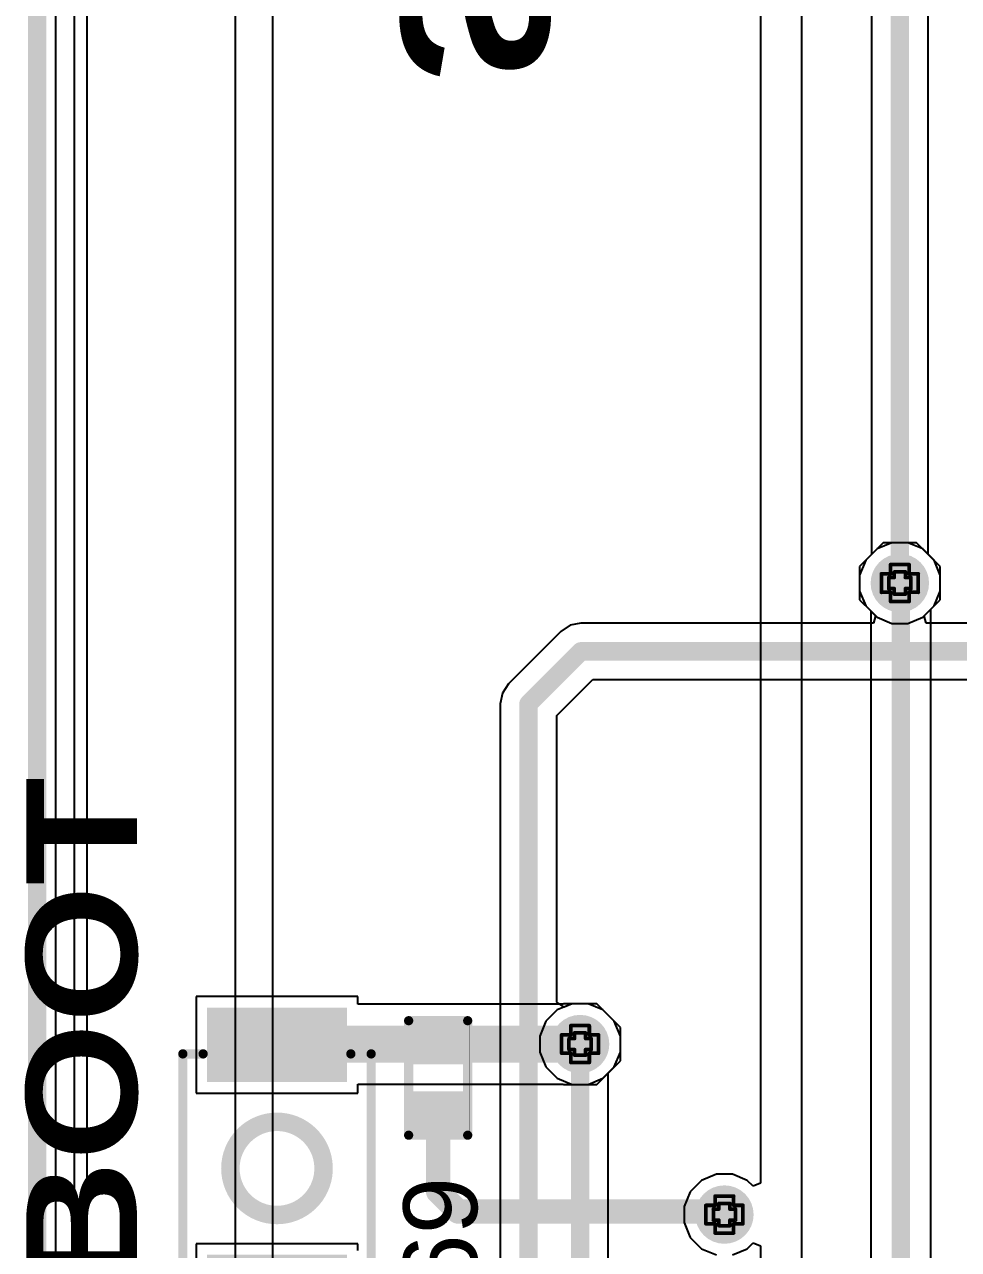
# Model space of a CAD drawing. Header units: inches. Extents: x -4 to 5258, y -4 to 5281.
# Drawn here: x -4.18 to 8.66, y 49.69 to 66.54 of the extents above; entities that cross this region are included whole.
import ezdxf

# ---------------------------------------------------------------- set-up
doc = ezdxf.new("R2010")
doc.units = ezdxf.units.IN
for name, color, linetype in [('Board Outline', 216, 'Continuous'), ('Bottom Layer', 5, 'Continuous'), ('Bottom Overlay', 54, 'Continuous'), ('Bottom Solder', 6, 'Continuous'), ('Drill Drawing', 1, 'Continuous'), ('Layer 1', 16, 'Continuous'), ('Layer 2', 76, 'Continuous'), ('Top Layer', 1, 'Continuous'), ('Top Overlay', 2, 'Continuous'), ('Top Paste', 8, 'Continuous'), ('Top Solder', 216, 'Continuous'), ('Via Holes', 16, 'Continuous')]:
    doc.layers.add(name, color=color, linetype=linetype)
doc.styles.add('Arial', font='', dxfattribs={"height": 0.2})
doc.styles.add('Arial Black_Bold', font='', dxfattribs={"height": 0.2})
doc.styles.add('Arial_Bold', font='', dxfattribs={"height": 0.2})
doc.styles.get('Arial').set_extended_font_data('Arial')
doc.styles.get('Arial Black_Bold').set_extended_font_data('Arial Black', bold=True)
doc.styles.get('Arial_Bold').set_extended_font_data('Arial', bold=True)

# ---------------------------------------------------------------- blocks, each defined once
blk = doc.blocks.new('B3U_1000P_36')
at = {"layer": 'Top Layer'}
for points in [[(-2.11, 0.86), (-1.29, 0.86), (-1.29, -0.86), (-2.11, -0.86)], [(1.29, 0.86), (2.11, 0.86), (2.11, -0.86), (1.29, -0.86)]]:
    blk.add_hatch(color=1, dxfattribs=at).paths.add_polyline_path(points)
at = {"layer": 'Top Paste'}
for points in [[(-2.11, 0.86), (-1.29, 0.86), (-1.29, -0.86), (-2.11, -0.86)], [(1.29, 0.86), (2.11, 0.86), (2.11, -0.86), (1.29, -0.86)]]:
    blk.add_hatch(color=8, dxfattribs=at).paths.add_polyline_path(points)
at = {"layer": 'Top Solder'}
for points in [[(-2.212, 0.962), (-1.188, 0.962), (-1.188, -0.962), (-2.212, -0.962)], [(1.188, 0.962), (2.212, 0.962), (2.212, -0.962), (1.188, -0.962)]]:
    blk.add_hatch(color=216, dxfattribs=at).paths.add_polyline_path(points)
at = {"layer": 'Top Overlay'}
for points in [[(1.575, 1.295, 0.127, 0.127, 0), (-1.575, 1.295, 0.127, 0.127, 0)], [(-1.575, 1.016, 0.127, 0.127, 0), (-1.575, 1.295, 0.127, 0.127, 0)], [(1.575, 1.016, 0.127, 0.127, 0), (1.575, 1.295, 0.127, 0.127, 0)], [(-1.575, -1.295, 0.127, 0.127, 0), (-1.575, -1.016, 0.127, 0.127, 0)], [(1.575, -1.295, 0.127, 0.127, 0), (1.575, -1.016, 0.127, 0.127, 0)], [(1.575, -1.295, 0.127, 0.127, 0), (-1.575, -1.295, 0.127, 0.127, 0)]]:
    blk.add_lwpolyline(points, format="xyseb", dxfattribs=at)
for points in [[(-1.607, 1.295, 0.0635, 0.0635, 1), (-1.543, 1.295, 0.0635, 0.0635, 1)], [(-1.607, 1.295, 0.0635, 0.0635, 1), (-1.543, 1.295, 0.0635, 0.0635, 1)], [(1.543, 1.295, 0.0635, 0.0635, 1), (1.607, 1.295, 0.0635, 0.0635, 1)], [(1.543, 1.295, 0.0635, 0.0635, 1), (1.607, 1.295, 0.0635, 0.0635, 1)], [(-1.607, 1.016, 0.0635, 0.0635, 1), (-1.543, 1.016, 0.0635, 0.0635, 1)], [(1.543, 1.016, 0.0635, 0.0635, 1), (1.607, 1.016, 0.0635, 0.0635, 1)], [(0.641, 0, 0.254, 0.254, 1), (-0.641, 0, 0.254, 0.254, 1)], [(-0.705, 0, 0.127, 0.127, 1), (-0.578, 0, 0.127, 0.127, 1)], [(0.578, 0, 0.127, 0.127, 1), (0.705, 0, 0.127, 0.127, 1)], [(-1.607, -1.016, 0.0635, 0.0635, 1), (-1.543, -1.016, 0.0635, 0.0635, 1)], [(1.543, -1.016, 0.0635, 0.0635, 1), (1.607, -1.016, 0.0635, 0.0635, 1)], [(-1.607, -1.295, 0.0635, 0.0635, 1), (-1.543, -1.295, 0.0635, 0.0635, 1)], [(-1.607, -1.295, 0.0635, 0.0635, 1), (-1.543, -1.295, 0.0635, 0.0635, 1)], [(1.543, -1.295, 0.0635, 0.0635, 1), (1.607, -1.295, 0.0635, 0.0635, 1)], [(1.543, -1.295, 0.0635, 0.0635, 1), (1.607, -1.295, 0.0635, 0.0635, 1)]]:
    blk.add_lwpolyline(points, format="xyseb", close=True, dxfattribs=at)
blk = doc.blocks.new('R___0402_99')
at = {"layer": 'Top Layer'}
for points in [[(-0.699, -0.318), (-0.699, 0.318), (-0.241, 0.318), (-0.241, -0.318)], [(0.241, -0.318), (0.241, 0.318), (0.699, 0.318), (0.699, -0.318)]]:
    blk.add_hatch(color=1, dxfattribs=at).paths.add_polyline_path(points)
at = {"layer": 'Top Paste'}
for points in [[(-0.699, -0.318), (-0.699, 0.318), (-0.241, 0.318), (-0.241, -0.318)], [(0.241, -0.318), (0.241, 0.318), (0.699, 0.318), (0.699, -0.318)]]:
    blk.add_hatch(color=8, dxfattribs=at).paths.add_polyline_path(points)
at = {"layer": 'Top Solder'}
for points in [[(-0.754, -0.373), (-0.754, 0.373), (-0.186, 0.373), (-0.186, -0.373)], [(0.186, -0.373), (0.186, 0.373), (0.754, 0.373), (0.754, -0.373)]]:
    blk.add_hatch(color=216, dxfattribs=at).paths.add_polyline_path(points)
at = {"layer": 'Top Overlay'}
for points in [[(-0.787, 0.406, 0.127, 0.127, 0), (-0.787, -0.406, 0.127, 0.127, 0)], [(-0.787, 0.406, 0.127, 0.127, 0), (0.787, 0.406, 0.127, 0.127, 0)], [(0.787, 0.406, 0.127, 0.127, 0), (0.787, -0.406, 0.127, 0.127, 0)], [(-0.787, -0.406, 0.127, 0.127, 0), (0.787, -0.406, 0.127, 0.127, 0)], [(-0.813, -0.432, 0.00323, 0.00323, 0), (0.813, -0.432, 0.00323, 0.00323, 0)]]:
    blk.add_lwpolyline(points, format="xyseb", dxfattribs=at)
for points in [[(-0.819, 0.406, 0.0635, 0.0635, 1), (-0.756, 0.406, 0.0635, 0.0635, 1)], [(-0.819, 0.406, 0.0635, 0.0635, 1), (-0.756, 0.406, 0.0635, 0.0635, 1)], [(0.756, 0.406, 0.0635, 0.0635, 1), (0.819, 0.406, 0.0635, 0.0635, 1)], [(0.756, 0.406, 0.0635, 0.0635, 1), (0.819, 0.406, 0.0635, 0.0635, 1)], [(-0.819, -0.406, 0.0635, 0.0635, 1), (-0.756, -0.406, 0.0635, 0.0635, 1)], [(-0.819, -0.406, 0.0635, 0.0635, 1), (-0.756, -0.406, 0.0635, 0.0635, 1)], [(-0.814, -0.432, 0.00161, 0.00161, 1), (-0.812, -0.432, 0.00161, 0.00161, 1)], [(0.756, -0.406, 0.0635, 0.0635, 1), (0.819, -0.406, 0.0635, 0.0635, 1)], [(0.756, -0.406, 0.0635, 0.0635, 1), (0.819, -0.406, 0.0635, 0.0635, 1)], [(0.812, -0.432, 0.00161, 0.00161, 1), (0.814, -0.432, 0.00161, 0.00161, 1)]]:
    blk.add_lwpolyline(points, format="xyseb", close=True, dxfattribs=at)

msp = doc.modelspace()

# ---------------------------------------------------------------- hatches: boundary and pattern name
at = {"layer": 'Bottom Layer'}
h = msp.add_hatch(color=5, dxfattribs=at)
edge = h.paths.add_edge_path()
edge.add_arc((7.857, 58.853), 0.3, 0, 360)
h = msp.add_hatch(color=5, dxfattribs=at)
edge = h.paths.add_edge_path()
edge.add_arc((3.459, 52.512), 0.3, 0, 360)
h = msp.add_hatch(color=5, dxfattribs=at)
edge = h.paths.add_edge_path()
edge.add_arc((5.444, 50.167), 0.3, 0, 360)
at = {"layer": 'Bottom Solder'}
h = msp.add_hatch(color=6, dxfattribs=at)
edge = h.paths.add_edge_path()
edge.add_arc((7.857, 58.853), 0.402, 0, 360)
h = msp.add_hatch(color=6, dxfattribs=at)
edge = h.paths.add_edge_path()
edge.add_arc((3.459, 52.512), 0.402, 0, 360)
h = msp.add_hatch(color=6, dxfattribs=at)
edge = h.paths.add_edge_path()
edge.add_arc((5.444, 50.167), 0.402, 0, 360)
at = {"layer": 'Layer 1'}
h = msp.add_hatch(color=16, dxfattribs=at)
edge = h.paths.add_edge_path()
edge.add_arc((7.857, 58.853), 0.3, 0, 360)
h = msp.add_hatch(color=16, dxfattribs=at)
edge = h.paths.add_edge_path()
edge.add_arc((3.459, 52.512), 0.3, 0, 360)
h = msp.add_hatch(color=16, dxfattribs=at)
edge = h.paths.add_edge_path()
edge.add_arc((5.444, 50.167), 0.3, 0, 360)
at = {"layer": 'Layer 2'}
h = msp.add_hatch(color=76, dxfattribs=at)
edge = h.paths.add_edge_path()
edge.add_arc((7.857, 58.853), 0.3, 0, 360)
h = msp.add_hatch(color=76, dxfattribs=at)
edge = h.paths.add_edge_path()
edge.add_arc((3.459, 52.512), 0.3, 0, 360)
h = msp.add_hatch(color=76, dxfattribs=at)
edge = h.paths.add_edge_path()
edge.add_arc((5.444, 50.167), 0.3, 0, 360)
at = {"layer": 'Top Layer'}
h = msp.add_hatch(color=1, dxfattribs=at)
edge = h.paths.add_edge_path()
edge.add_arc((7.857, 58.853), 0.3, 0, 360)
h = msp.add_hatch(color=1, dxfattribs=at)
edge = h.paths.add_edge_path()
edge.add_arc((3.459, 52.512), 0.3, 0, 360)
h = msp.add_hatch(color=1, dxfattribs=at)
edge = h.paths.add_edge_path()
edge.add_arc((5.444, 50.167), 0.3, 0, 360)
at = {"layer": 'Top Solder'}
h = msp.add_hatch(color=216, dxfattribs=at)
edge = h.paths.add_edge_path()
edge.add_arc((7.857, 58.853), 0.402, 0, 360)
h = msp.add_hatch(color=216, dxfattribs=at)
edge = h.paths.add_edge_path()
edge.add_arc((3.459, 52.512), 0.402, 0, 360)
h = msp.add_hatch(color=216, dxfattribs=at)
edge = h.paths.add_edge_path()
edge.add_arc((5.444, 50.167), 0.402, 0, 360)
at = {"layer": 'Via Holes'}
h = msp.add_hatch(color=7, dxfattribs=at)
edge = h.paths.add_edge_path()
edge.add_arc((7.857, 58.853), 0.15, 0, 360)
h = msp.add_hatch(color=7, dxfattribs=at)
edge = h.paths.add_edge_path()
edge.add_arc((3.459, 52.512), 0.15, 0, 360)
h = msp.add_hatch(color=7, dxfattribs=at)
edge = h.paths.add_edge_path()
edge.add_arc((5.444, 50.167), 0.15, 0, 360)

# ---------------------------------------------------------------- linework, layer by layer
at = {"layer": 'Board Outline'}
msp.add_lwpolyline([(-4.009, -3.991, 0.254, 0.254, 0), (-4.009, 106.009, 0.254, 0.254, 0)], format="xyseb", dxfattribs=at)
at = {"layer": 'Bottom Layer'}
for p, q in [((-3.319, 23.773), (-3.319, 98.31)), ((7.469, 71.901), (7.469, 59.248)), ((8.245, 59.248), (8.245, 71.74)), ((7.387, 59.167), (7.303, 58.964)), ((7.469, 59.248), (7.387, 59.167)), ((8.327, 59.167), (8.245, 59.248)), ((8.411, 58.964), (8.327, 59.167)), ((7.303, 58.964), (7.303, 58.743)), ((8.411, 58.743), (8.411, 58.964)), ((7.303, 58.743), (7.387, 58.54)), ((8.327, 58.54), (8.411, 58.743)), ((7.387, 58.54), (7.523, 58.404)), ((8.191, 58.404), (8.327, 58.54)), ((3.471, 58.302), (3.322, 58.273)), ((7.495, 58.302), (3.471, 58.302)), ((7.523, 58.404), (7.495, 58.302)), ((8.219, 58.302), (8.191, 58.404)), ((16.357, 58.302), (8.219, 58.302)), ((3.196, 58.188), (2.474, 57.467)), ((3.322, 58.273), (3.196, 58.188)), ((2.474, 57.467), (2.39, 57.341)), ((3.138, 57.031), (3.632, 57.525)), ((3.632, 57.525), (14.658, 57.525)), ((2.39, 57.341), (2.361, 57.192)), ((2.361, 57.192), (2.361, 42.446)), ((3.138, 53.089), (3.138, 57.031)), ((3.239, 53.021), (3.138, 53.089)), ((3.349, 53.066), (3.239, 53.021)), ((3.569, 53.066), (3.349, 53.066)), ((3.773, 52.982), (3.569, 53.066)), ((3.928, 52.826), (3.773, 52.982)), ((4.013, 52.622), (3.928, 52.826)), ((4.013, 52.402), (4.013, 52.622)), ((3.928, 52.198), (4.013, 52.402)), ((3.847, 52.117), (3.928, 52.198)), ((3.847, 48.503), (3.847, 52.117))]:
    msp.add_line(p, q, dxfattribs=at)
for points in [[(7.857, 58.853, 0.254, 0.254, 0), (7.857, 71.901, 0.254, 0.254, 0)], [(2.749, 57.192, 0.254, 0.254, 0), (3.471, 57.914, 0.254, 0.254, 0)], [(3.471, 57.914, 0.254, 0.254, 0), (27.821, 57.914, 0.254, 0.254, 0)], [(2.749, 42.051, 0.254, 0.254, 0), (2.749, 57.192, 0.254, 0.254, 0)], [(3.459, 48.342, 0.254, 0.254, 0), (3.459, 52.512, 0.254, 0.254, 0)]]:
    msp.add_lwpolyline(points, format="xyseb", dxfattribs=at)
for points in [[(7.793, 58.853, 0.127, 0.127, 1), (7.92, 58.853, 0.127, 0.127, 1)], [(3.407, 57.914, 0.127, 0.127, 1), (3.534, 57.914, 0.127, 0.127, 1)], [(3.407, 57.914, 0.127, 0.127, 1), (3.534, 57.914, 0.127, 0.127, 1)], [(2.686, 57.192, 0.127, 0.127, 1), (2.813, 57.192, 0.127, 0.127, 1)], [(2.686, 57.192, 0.127, 0.127, 1), (2.813, 57.192, 0.127, 0.127, 1)], [(3.395, 52.512, 0.127, 0.127, 1), (3.522, 52.512, 0.127, 0.127, 1)]]:
    msp.add_lwpolyline(points, format="xyseb", close=True, dxfattribs=at)
at = {"layer": 'Drill Drawing'}
for points in [[(7.603, 58.726, 0.0508, 0.0508, 0), (7.603, 58.98, 0.0508, 0.0508, 0)], [(7.603, 58.98, 0.0508, 0.0508, 0), (7.73, 58.98, 0.0508, 0.0508, 0)], [(7.73, 58.98, 0.0508, 0.0508, 0), (7.73, 59.107, 0.0508, 0.0508, 0)], [(7.73, 59.107, 0.0508, 0.0508, 0), (7.984, 59.107, 0.0508, 0.0508, 0)], [(7.781, 58.93, 0.0508, 0.0508, 0), (7.781, 59.006, 0.0508, 0.0508, 0)], [(7.781, 59.006, 0.0508, 0.0508, 0), (7.933, 59.006, 0.0508, 0.0508, 0)], [(7.933, 58.93, 0.0508, 0.0508, 0), (7.933, 59.006, 0.0508, 0.0508, 0)], [(7.984, 58.98, 0.0508, 0.0508, 0), (7.984, 59.107, 0.0508, 0.0508, 0)], [(7.984, 58.98, 0.0508, 0.0508, 0), (8.111, 58.98, 0.0508, 0.0508, 0)], [(8.111, 58.726, 0.0508, 0.0508, 0), (8.111, 58.98, 0.0508, 0.0508, 0)], [(7.705, 58.777, 0.0508, 0.0508, 0), (7.705, 58.93, 0.0508, 0.0508, 0)], [(7.705, 58.93, 0.0508, 0.0508, 0), (7.781, 58.93, 0.0508, 0.0508, 0)], [(7.933, 58.93, 0.0508, 0.0508, 0), (8.009, 58.93, 0.0508, 0.0508, 0)], [(8.009, 58.777, 0.0508, 0.0508, 0), (8.009, 58.93, 0.0508, 0.0508, 0)], [(7.603, 58.726, 0.0508, 0.0508, 0), (7.73, 58.726, 0.0508, 0.0508, 0)], [(7.705, 58.777, 0.0508, 0.0508, 0), (7.781, 58.777, 0.0508, 0.0508, 0)], [(7.73, 58.599, 0.0508, 0.0508, 0), (7.73, 58.726, 0.0508, 0.0508, 0)], [(7.781, 58.701, 0.0508, 0.0508, 0), (7.781, 58.777, 0.0508, 0.0508, 0)], [(7.781, 58.701, 0.0508, 0.0508, 0), (7.933, 58.701, 0.0508, 0.0508, 0)], [(7.933, 58.777, 0.0508, 0.0508, 0), (8.009, 58.777, 0.0508, 0.0508, 0)], [(7.933, 58.701, 0.0508, 0.0508, 0), (7.933, 58.777, 0.0508, 0.0508, 0)], [(7.984, 58.726, 0.0508, 0.0508, 0), (8.111, 58.726, 0.0508, 0.0508, 0)], [(7.984, 58.599, 0.0508, 0.0508, 0), (7.984, 58.726, 0.0508, 0.0508, 0)], [(7.73, 58.599, 0.0508, 0.0508, 0), (7.984, 58.599, 0.0508, 0.0508, 0)], [(3.332, 52.639, 0.0508, 0.0508, 0), (3.332, 52.766, 0.0508, 0.0508, 0)], [(3.332, 52.766, 0.0508, 0.0508, 0), (3.586, 52.766, 0.0508, 0.0508, 0)], [(3.586, 52.639, 0.0508, 0.0508, 0), (3.586, 52.766, 0.0508, 0.0508, 0)], [(3.205, 52.385, 0.0508, 0.0508, 0), (3.205, 52.639, 0.0508, 0.0508, 0)], [(3.205, 52.639, 0.0508, 0.0508, 0), (3.332, 52.639, 0.0508, 0.0508, 0)], [(3.306, 52.436, 0.0508, 0.0508, 0), (3.306, 52.588, 0.0508, 0.0508, 0)], [(3.306, 52.588, 0.0508, 0.0508, 0), (3.383, 52.588, 0.0508, 0.0508, 0)], [(3.383, 52.588, 0.0508, 0.0508, 0), (3.383, 52.665, 0.0508, 0.0508, 0)], [(3.383, 52.665, 0.0508, 0.0508, 0), (3.535, 52.665, 0.0508, 0.0508, 0)], [(3.535, 52.588, 0.0508, 0.0508, 0), (3.535, 52.665, 0.0508, 0.0508, 0)], [(3.535, 52.588, 0.0508, 0.0508, 0), (3.611, 52.588, 0.0508, 0.0508, 0)], [(3.586, 52.639, 0.0508, 0.0508, 0), (3.713, 52.639, 0.0508, 0.0508, 0)], [(3.611, 52.436, 0.0508, 0.0508, 0), (3.611, 52.588, 0.0508, 0.0508, 0)], [(3.713, 52.385, 0.0508, 0.0508, 0), (3.713, 52.639, 0.0508, 0.0508, 0)], [(3.205, 52.385, 0.0508, 0.0508, 0), (3.332, 52.385, 0.0508, 0.0508, 0)], [(3.306, 52.436, 0.0508, 0.0508, 0), (3.383, 52.436, 0.0508, 0.0508, 0)], [(3.332, 52.258, 0.0508, 0.0508, 0), (3.332, 52.385, 0.0508, 0.0508, 0)], [(3.383, 52.36, 0.0508, 0.0508, 0), (3.383, 52.436, 0.0508, 0.0508, 0)], [(3.535, 52.436, 0.0508, 0.0508, 0), (3.611, 52.436, 0.0508, 0.0508, 0)], [(3.535, 52.36, 0.0508, 0.0508, 0), (3.535, 52.436, 0.0508, 0.0508, 0)], [(3.586, 52.385, 0.0508, 0.0508, 0), (3.713, 52.385, 0.0508, 0.0508, 0)], [(3.586, 52.258, 0.0508, 0.0508, 0), (3.586, 52.385, 0.0508, 0.0508, 0)], [(3.332, 52.258, 0.0508, 0.0508, 0), (3.586, 52.258, 0.0508, 0.0508, 0)], [(3.383, 52.36, 0.0508, 0.0508, 0), (3.535, 52.36, 0.0508, 0.0508, 0)], [(5.317, 50.294, 0.0508, 0.0508, 0), (5.317, 50.421, 0.0508, 0.0508, 0)], [(5.317, 50.421, 0.0508, 0.0508, 0), (5.571, 50.421, 0.0508, 0.0508, 0)], [(5.571, 50.294, 0.0508, 0.0508, 0), (5.571, 50.421, 0.0508, 0.0508, 0)], [(5.19, 50.04, 0.0508, 0.0508, 0), (5.19, 50.294, 0.0508, 0.0508, 0)], [(5.19, 50.294, 0.0508, 0.0508, 0), (5.317, 50.294, 0.0508, 0.0508, 0)], [(5.292, 50.09, 0.0508, 0.0508, 0), (5.292, 50.243, 0.0508, 0.0508, 0)], [(5.292, 50.243, 0.0508, 0.0508, 0), (5.368, 50.243, 0.0508, 0.0508, 0)], [(5.368, 50.243, 0.0508, 0.0508, 0), (5.368, 50.319, 0.0508, 0.0508, 0)], [(5.368, 50.319, 0.0508, 0.0508, 0), (5.52, 50.319, 0.0508, 0.0508, 0)], [(5.52, 50.243, 0.0508, 0.0508, 0), (5.52, 50.319, 0.0508, 0.0508, 0)], [(5.52, 50.243, 0.0508, 0.0508, 0), (5.596, 50.243, 0.0508, 0.0508, 0)], [(5.571, 50.294, 0.0508, 0.0508, 0), (5.698, 50.294, 0.0508, 0.0508, 0)], [(5.596, 50.09, 0.0508, 0.0508, 0), (5.596, 50.243, 0.0508, 0.0508, 0)], [(5.698, 50.04, 0.0508, 0.0508, 0), (5.698, 50.294, 0.0508, 0.0508, 0)], [(5.19, 50.04, 0.0508, 0.0508, 0), (5.317, 50.04, 0.0508, 0.0508, 0)], [(5.292, 50.09, 0.0508, 0.0508, 0), (5.368, 50.09, 0.0508, 0.0508, 0)], [(5.317, 49.913, 0.0508, 0.0508, 0), (5.317, 50.04, 0.0508, 0.0508, 0)], [(5.368, 50.014, 0.0508, 0.0508, 0), (5.368, 50.09, 0.0508, 0.0508, 0)], [(5.52, 50.09, 0.0508, 0.0508, 0), (5.596, 50.09, 0.0508, 0.0508, 0)], [(5.52, 50.014, 0.0508, 0.0508, 0), (5.52, 50.09, 0.0508, 0.0508, 0)], [(5.571, 50.04, 0.0508, 0.0508, 0), (5.698, 50.04, 0.0508, 0.0508, 0)], [(5.571, 49.913, 0.0508, 0.0508, 0), (5.571, 50.04, 0.0508, 0.0508, 0)], [(5.317, 49.913, 0.0508, 0.0508, 0), (5.571, 49.913, 0.0508, 0.0508, 0)], [(5.368, 50.014, 0.0508, 0.0508, 0), (5.52, 50.014, 0.0508, 0.0508, 0)]]:
    msp.add_lwpolyline(points, format="xyseb", dxfattribs=at)
for points in [[(7.59, 58.98, 0.0254, 0.0254, 1), (7.616, 58.98, 0.0254, 0.0254, 1)], [(7.59, 58.98, 0.0254, 0.0254, 1), (7.616, 58.98, 0.0254, 0.0254, 1)], [(7.717, 59.107, 0.0254, 0.0254, 1), (7.743, 59.107, 0.0254, 0.0254, 1)], [(7.717, 59.107, 0.0254, 0.0254, 1), (7.743, 59.107, 0.0254, 0.0254, 1)], [(7.717, 58.98, 0.0254, 0.0254, 1), (7.743, 58.98, 0.0254, 0.0254, 1)], [(7.717, 58.98, 0.0254, 0.0254, 1), (7.743, 58.98, 0.0254, 0.0254, 1)], [(7.768, 59.006, 0.0254, 0.0254, 1), (7.793, 59.006, 0.0254, 0.0254, 1)], [(7.768, 59.006, 0.0254, 0.0254, 1), (7.793, 59.006, 0.0254, 0.0254, 1)], [(7.92, 59.006, 0.0254, 0.0254, 1), (7.946, 59.006, 0.0254, 0.0254, 1)], [(7.92, 59.006, 0.0254, 0.0254, 1), (7.946, 59.006, 0.0254, 0.0254, 1)], [(7.971, 59.107, 0.0254, 0.0254, 1), (7.997, 59.107, 0.0254, 0.0254, 1)], [(7.971, 59.107, 0.0254, 0.0254, 1), (7.997, 59.107, 0.0254, 0.0254, 1)], [(7.971, 58.98, 0.0254, 0.0254, 1), (7.997, 58.98, 0.0254, 0.0254, 1)], [(7.971, 58.98, 0.0254, 0.0254, 1), (7.997, 58.98, 0.0254, 0.0254, 1)], [(8.098, 58.98, 0.0254, 0.0254, 1), (8.124, 58.98, 0.0254, 0.0254, 1)], [(8.098, 58.98, 0.0254, 0.0254, 1), (8.124, 58.98, 0.0254, 0.0254, 1)], [(7.692, 58.93, 0.0254, 0.0254, 1), (7.717, 58.93, 0.0254, 0.0254, 1)], [(7.692, 58.93, 0.0254, 0.0254, 1), (7.717, 58.93, 0.0254, 0.0254, 1)], [(7.768, 58.93, 0.0254, 0.0254, 1), (7.793, 58.93, 0.0254, 0.0254, 1)], [(7.768, 58.93, 0.0254, 0.0254, 1), (7.793, 58.93, 0.0254, 0.0254, 1)], [(7.92, 58.93, 0.0254, 0.0254, 1), (7.946, 58.93, 0.0254, 0.0254, 1)], [(7.92, 58.93, 0.0254, 0.0254, 1), (7.946, 58.93, 0.0254, 0.0254, 1)], [(7.997, 58.93, 0.0254, 0.0254, 1), (8.022, 58.93, 0.0254, 0.0254, 1)], [(7.997, 58.93, 0.0254, 0.0254, 1), (8.022, 58.93, 0.0254, 0.0254, 1)], [(7.59, 58.726, 0.0254, 0.0254, 1), (7.616, 58.726, 0.0254, 0.0254, 1)], [(7.59, 58.726, 0.0254, 0.0254, 1), (7.616, 58.726, 0.0254, 0.0254, 1)], [(7.692, 58.777, 0.0254, 0.0254, 1), (7.717, 58.777, 0.0254, 0.0254, 1)], [(7.692, 58.777, 0.0254, 0.0254, 1), (7.717, 58.777, 0.0254, 0.0254, 1)], [(7.717, 58.726, 0.0254, 0.0254, 1), (7.743, 58.726, 0.0254, 0.0254, 1)], [(7.717, 58.726, 0.0254, 0.0254, 1), (7.743, 58.726, 0.0254, 0.0254, 1)], [(7.768, 58.777, 0.0254, 0.0254, 1), (7.793, 58.777, 0.0254, 0.0254, 1)], [(7.768, 58.777, 0.0254, 0.0254, 1), (7.793, 58.777, 0.0254, 0.0254, 1)], [(7.768, 58.701, 0.0254, 0.0254, 1), (7.793, 58.701, 0.0254, 0.0254, 1)], [(7.768, 58.701, 0.0254, 0.0254, 1), (7.793, 58.701, 0.0254, 0.0254, 1)], [(7.92, 58.777, 0.0254, 0.0254, 1), (7.946, 58.777, 0.0254, 0.0254, 1)], [(7.92, 58.777, 0.0254, 0.0254, 1), (7.946, 58.777, 0.0254, 0.0254, 1)], [(7.92, 58.701, 0.0254, 0.0254, 1), (7.946, 58.701, 0.0254, 0.0254, 1)], [(7.92, 58.701, 0.0254, 0.0254, 1), (7.946, 58.701, 0.0254, 0.0254, 1)], [(7.971, 58.726, 0.0254, 0.0254, 1), (7.997, 58.726, 0.0254, 0.0254, 1)], [(7.971, 58.726, 0.0254, 0.0254, 1), (7.997, 58.726, 0.0254, 0.0254, 1)], [(7.997, 58.777, 0.0254, 0.0254, 1), (8.022, 58.777, 0.0254, 0.0254, 1)], [(7.997, 58.777, 0.0254, 0.0254, 1), (8.022, 58.777, 0.0254, 0.0254, 1)], [(8.098, 58.726, 0.0254, 0.0254, 1), (8.124, 58.726, 0.0254, 0.0254, 1)], [(8.098, 58.726, 0.0254, 0.0254, 1), (8.124, 58.726, 0.0254, 0.0254, 1)], [(7.717, 58.599, 0.0254, 0.0254, 1), (7.743, 58.599, 0.0254, 0.0254, 1)], [(7.717, 58.599, 0.0254, 0.0254, 1), (7.743, 58.599, 0.0254, 0.0254, 1)], [(7.971, 58.599, 0.0254, 0.0254, 1), (7.997, 58.599, 0.0254, 0.0254, 1)], [(7.971, 58.599, 0.0254, 0.0254, 1), (7.997, 58.599, 0.0254, 0.0254, 1)], [(3.319, 52.766, 0.0254, 0.0254, 1), (3.344, 52.766, 0.0254, 0.0254, 1)], [(3.319, 52.766, 0.0254, 0.0254, 1), (3.344, 52.766, 0.0254, 0.0254, 1)], [(3.573, 52.766, 0.0254, 0.0254, 1), (3.598, 52.766, 0.0254, 0.0254, 1)], [(3.573, 52.766, 0.0254, 0.0254, 1), (3.598, 52.766, 0.0254, 0.0254, 1)], [(3.192, 52.639, 0.0254, 0.0254, 1), (3.217, 52.639, 0.0254, 0.0254, 1)], [(3.192, 52.639, 0.0254, 0.0254, 1), (3.217, 52.639, 0.0254, 0.0254, 1)], [(3.294, 52.588, 0.0254, 0.0254, 1), (3.319, 52.588, 0.0254, 0.0254, 1)], [(3.294, 52.588, 0.0254, 0.0254, 1), (3.319, 52.588, 0.0254, 0.0254, 1)], [(3.319, 52.639, 0.0254, 0.0254, 1), (3.344, 52.639, 0.0254, 0.0254, 1)], [(3.319, 52.639, 0.0254, 0.0254, 1), (3.344, 52.639, 0.0254, 0.0254, 1)], [(3.37, 52.665, 0.0254, 0.0254, 1), (3.395, 52.665, 0.0254, 0.0254, 1)], [(3.37, 52.665, 0.0254, 0.0254, 1), (3.395, 52.665, 0.0254, 0.0254, 1)], [(3.37, 52.588, 0.0254, 0.0254, 1), (3.395, 52.588, 0.0254, 0.0254, 1)], [(3.37, 52.588, 0.0254, 0.0254, 1), (3.395, 52.588, 0.0254, 0.0254, 1)], [(3.522, 52.665, 0.0254, 0.0254, 1), (3.548, 52.665, 0.0254, 0.0254, 1)], [(3.522, 52.665, 0.0254, 0.0254, 1), (3.548, 52.665, 0.0254, 0.0254, 1)], [(3.522, 52.588, 0.0254, 0.0254, 1), (3.548, 52.588, 0.0254, 0.0254, 1)], [(3.522, 52.588, 0.0254, 0.0254, 1), (3.548, 52.588, 0.0254, 0.0254, 1)], [(3.573, 52.639, 0.0254, 0.0254, 1), (3.598, 52.639, 0.0254, 0.0254, 1)], [(3.573, 52.639, 0.0254, 0.0254, 1), (3.598, 52.639, 0.0254, 0.0254, 1)], [(3.598, 52.588, 0.0254, 0.0254, 1), (3.624, 52.588, 0.0254, 0.0254, 1)], [(3.598, 52.588, 0.0254, 0.0254, 1), (3.624, 52.588, 0.0254, 0.0254, 1)], [(3.7, 52.639, 0.0254, 0.0254, 1), (3.725, 52.639, 0.0254, 0.0254, 1)], [(3.7, 52.639, 0.0254, 0.0254, 1), (3.725, 52.639, 0.0254, 0.0254, 1)], [(3.192, 52.385, 0.0254, 0.0254, 1), (3.217, 52.385, 0.0254, 0.0254, 1)], [(3.192, 52.385, 0.0254, 0.0254, 1), (3.217, 52.385, 0.0254, 0.0254, 1)], [(3.294, 52.436, 0.0254, 0.0254, 1), (3.319, 52.436, 0.0254, 0.0254, 1)], [(3.294, 52.436, 0.0254, 0.0254, 1), (3.319, 52.436, 0.0254, 0.0254, 1)], [(3.319, 52.385, 0.0254, 0.0254, 1), (3.344, 52.385, 0.0254, 0.0254, 1)], [(3.319, 52.385, 0.0254, 0.0254, 1), (3.344, 52.385, 0.0254, 0.0254, 1)], [(3.37, 52.436, 0.0254, 0.0254, 1), (3.395, 52.436, 0.0254, 0.0254, 1)], [(3.37, 52.436, 0.0254, 0.0254, 1), (3.395, 52.436, 0.0254, 0.0254, 1)], [(3.522, 52.436, 0.0254, 0.0254, 1), (3.548, 52.436, 0.0254, 0.0254, 1)], [(3.522, 52.436, 0.0254, 0.0254, 1), (3.548, 52.436, 0.0254, 0.0254, 1)], [(3.573, 52.385, 0.0254, 0.0254, 1), (3.598, 52.385, 0.0254, 0.0254, 1)], [(3.573, 52.385, 0.0254, 0.0254, 1), (3.598, 52.385, 0.0254, 0.0254, 1)], [(3.598, 52.436, 0.0254, 0.0254, 1), (3.624, 52.436, 0.0254, 0.0254, 1)], [(3.598, 52.436, 0.0254, 0.0254, 1), (3.624, 52.436, 0.0254, 0.0254, 1)], [(3.7, 52.385, 0.0254, 0.0254, 1), (3.725, 52.385, 0.0254, 0.0254, 1)], [(3.7, 52.385, 0.0254, 0.0254, 1), (3.725, 52.385, 0.0254, 0.0254, 1)], [(3.319, 52.258, 0.0254, 0.0254, 1), (3.344, 52.258, 0.0254, 0.0254, 1)], [(3.319, 52.258, 0.0254, 0.0254, 1), (3.344, 52.258, 0.0254, 0.0254, 1)], [(3.37, 52.36, 0.0254, 0.0254, 1), (3.395, 52.36, 0.0254, 0.0254, 1)], [(3.37, 52.36, 0.0254, 0.0254, 1), (3.395, 52.36, 0.0254, 0.0254, 1)], [(3.522, 52.36, 0.0254, 0.0254, 1), (3.548, 52.36, 0.0254, 0.0254, 1)], [(3.522, 52.36, 0.0254, 0.0254, 1), (3.548, 52.36, 0.0254, 0.0254, 1)], [(3.573, 52.258, 0.0254, 0.0254, 1), (3.598, 52.258, 0.0254, 0.0254, 1)], [(3.573, 52.258, 0.0254, 0.0254, 1), (3.598, 52.258, 0.0254, 0.0254, 1)], [(5.304, 50.421, 0.0254, 0.0254, 1), (5.33, 50.421, 0.0254, 0.0254, 1)], [(5.304, 50.421, 0.0254, 0.0254, 1), (5.33, 50.421, 0.0254, 0.0254, 1)], [(5.558, 50.421, 0.0254, 0.0254, 1), (5.584, 50.421, 0.0254, 0.0254, 1)], [(5.558, 50.421, 0.0254, 0.0254, 1), (5.584, 50.421, 0.0254, 0.0254, 1)], [(5.177, 50.294, 0.0254, 0.0254, 1), (5.203, 50.294, 0.0254, 0.0254, 1)], [(5.177, 50.294, 0.0254, 0.0254, 1), (5.203, 50.294, 0.0254, 0.0254, 1)], [(5.279, 50.243, 0.0254, 0.0254, 1), (5.304, 50.243, 0.0254, 0.0254, 1)], [(5.279, 50.243, 0.0254, 0.0254, 1), (5.304, 50.243, 0.0254, 0.0254, 1)], [(5.304, 50.294, 0.0254, 0.0254, 1), (5.33, 50.294, 0.0254, 0.0254, 1)], [(5.304, 50.294, 0.0254, 0.0254, 1), (5.33, 50.294, 0.0254, 0.0254, 1)], [(5.355, 50.319, 0.0254, 0.0254, 1), (5.38, 50.319, 0.0254, 0.0254, 1)], [(5.355, 50.319, 0.0254, 0.0254, 1), (5.38, 50.319, 0.0254, 0.0254, 1)], [(5.355, 50.243, 0.0254, 0.0254, 1), (5.38, 50.243, 0.0254, 0.0254, 1)], [(5.355, 50.243, 0.0254, 0.0254, 1), (5.38, 50.243, 0.0254, 0.0254, 1)], [(5.507, 50.319, 0.0254, 0.0254, 1), (5.533, 50.319, 0.0254, 0.0254, 1)], [(5.507, 50.319, 0.0254, 0.0254, 1), (5.533, 50.319, 0.0254, 0.0254, 1)], [(5.507, 50.243, 0.0254, 0.0254, 1), (5.533, 50.243, 0.0254, 0.0254, 1)], [(5.507, 50.243, 0.0254, 0.0254, 1), (5.533, 50.243, 0.0254, 0.0254, 1)], [(5.558, 50.294, 0.0254, 0.0254, 1), (5.584, 50.294, 0.0254, 0.0254, 1)], [(5.558, 50.294, 0.0254, 0.0254, 1), (5.584, 50.294, 0.0254, 0.0254, 1)], [(5.584, 50.243, 0.0254, 0.0254, 1), (5.609, 50.243, 0.0254, 0.0254, 1)], [(5.584, 50.243, 0.0254, 0.0254, 1), (5.609, 50.243, 0.0254, 0.0254, 1)], [(5.685, 50.294, 0.0254, 0.0254, 1), (5.711, 50.294, 0.0254, 0.0254, 1)], [(5.685, 50.294, 0.0254, 0.0254, 1), (5.711, 50.294, 0.0254, 0.0254, 1)], [(5.177, 50.04, 0.0254, 0.0254, 1), (5.203, 50.04, 0.0254, 0.0254, 1)], [(5.177, 50.04, 0.0254, 0.0254, 1), (5.203, 50.04, 0.0254, 0.0254, 1)], [(5.279, 50.09, 0.0254, 0.0254, 1), (5.304, 50.09, 0.0254, 0.0254, 1)], [(5.279, 50.09, 0.0254, 0.0254, 1), (5.304, 50.09, 0.0254, 0.0254, 1)], [(5.304, 50.04, 0.0254, 0.0254, 1), (5.33, 50.04, 0.0254, 0.0254, 1)], [(5.304, 50.04, 0.0254, 0.0254, 1), (5.33, 50.04, 0.0254, 0.0254, 1)], [(5.355, 50.09, 0.0254, 0.0254, 1), (5.38, 50.09, 0.0254, 0.0254, 1)], [(5.355, 50.09, 0.0254, 0.0254, 1), (5.38, 50.09, 0.0254, 0.0254, 1)], [(5.507, 50.09, 0.0254, 0.0254, 1), (5.533, 50.09, 0.0254, 0.0254, 1)], [(5.507, 50.09, 0.0254, 0.0254, 1), (5.533, 50.09, 0.0254, 0.0254, 1)], [(5.558, 50.04, 0.0254, 0.0254, 1), (5.584, 50.04, 0.0254, 0.0254, 1)], [(5.558, 50.04, 0.0254, 0.0254, 1), (5.584, 50.04, 0.0254, 0.0254, 1)], [(5.584, 50.09, 0.0254, 0.0254, 1), (5.609, 50.09, 0.0254, 0.0254, 1)], [(5.584, 50.09, 0.0254, 0.0254, 1), (5.609, 50.09, 0.0254, 0.0254, 1)], [(5.685, 50.04, 0.0254, 0.0254, 1), (5.711, 50.04, 0.0254, 0.0254, 1)], [(5.685, 50.04, 0.0254, 0.0254, 1), (5.711, 50.04, 0.0254, 0.0254, 1)], [(5.304, 49.913, 0.0254, 0.0254, 1), (5.33, 49.913, 0.0254, 0.0254, 1)], [(5.304, 49.913, 0.0254, 0.0254, 1), (5.33, 49.913, 0.0254, 0.0254, 1)], [(5.355, 50.014, 0.0254, 0.0254, 1), (5.38, 50.014, 0.0254, 0.0254, 1)], [(5.355, 50.014, 0.0254, 0.0254, 1), (5.38, 50.014, 0.0254, 0.0254, 1)], [(5.507, 50.014, 0.0254, 0.0254, 1), (5.533, 50.014, 0.0254, 0.0254, 1)], [(5.507, 50.014, 0.0254, 0.0254, 1), (5.533, 50.014, 0.0254, 0.0254, 1)], [(5.558, 49.913, 0.0254, 0.0254, 1), (5.584, 49.913, 0.0254, 0.0254, 1)], [(5.558, 49.913, 0.0254, 0.0254, 1), (5.584, 49.913, 0.0254, 0.0254, 1)]]:
    msp.add_lwpolyline(points, format="xyseb", close=True, dxfattribs=at)
at = {"layer": 'Layer 1'}
for p, q in [((-3.75, -3.732), (-3.75, 105.75)), ((-1.287, 97.011), (-1.287, 42.899)), ((-0.769, 42.899), (-0.769, 96.493)), ((7.543, 59.323), (7.387, 59.167)), ((7.747, 59.407), (7.543, 59.323)), ((7.967, 59.407), (7.747, 59.407)), ((8.171, 59.323), (7.967, 59.407)), ((8.327, 59.167), (8.171, 59.323)), ((7.387, 59.167), (7.303, 58.964)), ((8.411, 58.964), (8.327, 59.167)), ((7.303, 58.964), (7.303, 58.743)), ((8.411, 58.743), (8.411, 58.964)), ((7.303, 58.743), (7.387, 58.54)), ((8.327, 58.54), (8.411, 58.743)), ((7.387, 58.54), (7.543, 58.384)), ((8.171, 58.384), (8.327, 58.54)), ((7.543, 58.384), (7.747, 58.299)), ((7.967, 58.299), (8.171, 58.384)), ((7.747, 58.299), (7.967, 58.299)), ((3.145, 52.982), (2.989, 52.826)), ((3.349, 53.066), (3.145, 52.982)), ((3.569, 53.066), (3.349, 53.066)), ((3.773, 52.982), (3.569, 53.066)), ((3.928, 52.826), (3.773, 52.982)), ((2.989, 52.826), (2.905, 52.622)), ((4.013, 52.622), (3.928, 52.826)), ((2.905, 52.622), (2.905, 52.402)), ((4.013, 52.402), (4.013, 52.622)), ((2.905, 52.402), (2.989, 52.198)), ((3.928, 52.198), (4.013, 52.402)), ((2.989, 52.198), (3.145, 52.043)), ((3.773, 52.043), (3.928, 52.198)), ((3.145, 52.043), (3.349, 51.958)), ((3.349, 51.958), (3.569, 51.958)), ((3.569, 51.958), (3.773, 52.043))]:
    msp.add_line(p, q, dxfattribs=at)
at = {"layer": 'Layer 2'}
for p, q in [((-3.75, -3.732), (-3.75, 94.516)), ((5.939, 71.947), (5.939, 50.599)), ((6.511, 45.151), (6.511, 71.579)), ((7.543, 59.323), (7.387, 59.167)), ((7.747, 59.407), (7.543, 59.323)), ((7.967, 59.407), (7.747, 59.407)), ((8.171, 59.323), (7.967, 59.407)), ((8.327, 59.167), (8.171, 59.323)), ((7.387, 59.167), (7.303, 58.964)), ((8.411, 58.964), (8.327, 59.167)), ((7.303, 58.964), (7.303, 58.743)), ((8.411, 58.743), (8.411, 58.964)), ((7.303, 58.743), (7.387, 58.54)), ((8.327, 58.54), (8.411, 58.743)), ((7.387, 58.54), (7.543, 58.384)), ((8.171, 58.384), (8.327, 58.54)), ((7.543, 58.384), (7.747, 58.299)), ((7.967, 58.299), (8.171, 58.384)), ((7.747, 58.299), (7.967, 58.299)), ((3.145, 52.982), (2.989, 52.826)), ((3.349, 53.066), (3.145, 52.982)), ((3.569, 53.066), (3.349, 53.066)), ((3.773, 52.982), (3.569, 53.066)), ((3.928, 52.826), (3.773, 52.982)), ((2.989, 52.826), (2.905, 52.622)), ((4.013, 52.622), (3.928, 52.826)), ((2.905, 52.622), (2.905, 52.402)), ((4.013, 52.402), (4.013, 52.622)), ((2.905, 52.402), (2.989, 52.198)), ((3.928, 52.198), (4.013, 52.402)), ((2.989, 52.198), (3.145, 52.043)), ((3.773, 52.043), (3.928, 52.198)), ((3.145, 52.043), (3.349, 51.958)), ((3.349, 51.958), (3.569, 51.958)), ((3.569, 51.958), (3.773, 52.043)), ((5.334, 50.721), (5.13, 50.636)), ((5.554, 50.721), (5.334, 50.721)), ((5.758, 50.636), (5.554, 50.721)), ((5.13, 50.636), (4.974, 50.48)), ((5.838, 50.556), (5.758, 50.636)), ((5.939, 50.599), (5.838, 50.556)), ((4.974, 50.48), (4.89, 50.277)), ((4.89, 50.277), (4.89, 50.056)), ((4.89, 50.056), (4.974, 49.853)), ((4.974, 49.853), (5.13, 49.697)), ((5.758, 49.697), (5.838, 49.777)), ((5.838, 49.777), (5.939, 49.735)), ((5.939, 49.735), (5.939, 44.943)), ((5.13, 49.697), (5.334, 49.613)), ((5.554, 49.613), (5.758, 49.697))]:
    msp.add_line(p, q, dxfattribs=at)
at = {"layer": 'Top Layer'}
for p, q in [((-3.497, 3.555), (-3.497, 98.428)), ((7.628, 59.407), (7.303, 59.083)), ((8.086, 59.407), (7.628, 59.407)), ((8.411, 59.083), (8.086, 59.407)), ((7.303, 59.083), (7.303, 58.624)), ((8.411, 58.624), (8.411, 59.083)), ((7.303, 58.624), (7.457, 58.47)), ((7.457, 58.47), (7.457, 49.537)), ((8.282, 58.495), (8.411, 58.624)), ((8.282, 48.966), (8.282, 58.495)), ((0.404, 53.166), (-1.824, 53.166)), ((-1.824, 53.166), (-1.824, 51.838)), ((0.404, 53.062), (0.404, 53.166)), ((3.225, 53.062), (0.404, 53.062)), ((3.229, 53.066), (3.225, 53.062)), ((3.688, 53.066), (3.229, 53.066)), ((4.013, 52.742), (3.688, 53.066)), ((4.013, 52.283), (4.013, 52.742)), ((3.688, 51.958), (4.013, 52.283)), ((0.404, 51.838), (0.404, 51.962)), ((0.404, 51.962), (3.225, 51.962)), ((3.225, 51.962), (3.229, 51.958)), ((3.229, 51.958), (3.688, 51.958)), ((-1.824, 51.838), (0.404, 51.838)), ((0.404, 49.766), (-1.824, 49.766)), ((-1.824, 49.766), (-1.824, 48.438)), ((0.404, 49.672), (0.404, 49.766))]:
    msp.add_line(p, q, dxfattribs=at)
for points in [[(7.87, 48.407, 0.254, 0.254, 0), (7.87, 58.853, 0.254, 0.254, 0)], [(-0.71, 52.512, 0.508, 0.508, 0), (3.459, 52.512, 0.508, 0.508, 0)], [(1.507, 50.484, 0.336, 0.336, 0), (1.507, 51.475, 0.336, 0.336, 0)], [(1.507, 50.484, 0.336, 0.336, 0), (1.783, 50.209, 0.336, 0.336, 0)], [(1.783, 50.209, 0.336, 0.336, 0), (5.402, 50.209, 0.336, 0.336, 0)], [(5.402, 50.209, 0.336, 0.336, 0), (5.444, 50.167, 0.336, 0.336, 0)]]:
    msp.add_lwpolyline(points, format="xyseb", dxfattribs=at)
for points in [[(7.806, 58.853, 0.127, 0.127, 1), (7.933, 58.853, 0.127, 0.127, 1)], [(-0.837, 52.512, 0.254, 0.254, 1), (-0.583, 52.512, 0.254, 0.254, 1)], [(3.332, 52.512, 0.254, 0.254, 1), (3.586, 52.512, 0.254, 0.254, 1)], [(1.423, 51.475, 0.168, 0.168, 1), (1.591, 51.475, 0.168, 0.168, 1)], [(1.423, 50.484, 0.168, 0.168, 1), (1.591, 50.484, 0.168, 0.168, 1)], [(1.423, 50.484, 0.168, 0.168, 1), (1.591, 50.484, 0.168, 0.168, 1)], [(1.699, 50.209, 0.168, 0.168, 1), (1.866, 50.209, 0.168, 0.168, 1)], [(1.699, 50.209, 0.168, 0.168, 1), (1.866, 50.209, 0.168, 0.168, 1)], [(5.318, 50.209, 0.168, 0.168, 1), (5.486, 50.209, 0.168, 0.168, 1)], [(5.318, 50.209, 0.168, 0.168, 1), (5.486, 50.209, 0.168, 0.168, 1)], [(5.36, 50.167, 0.168, 0.168, 1), (5.528, 50.167, 0.168, 0.168, 1)]]:
    msp.add_lwpolyline(points, format="xyseb", close=True, dxfattribs=at)

# ---------------------------------------------------------------- block references
for name, p, rotation in [('B3U_1000P_36', (-0.71, 50.802), 270), ('R___0402_99', (1.507, 52.046), 90)]:
    msp.add_blockref(name, p, dxfattribs=dict(rotation=rotation))

# ---------------------------------------------------------------- texts
at = {"layer": 'Bottom Overlay', "style": 'Arial_Bold', "text_generation_flag": 2}
msp.add_text('STEPPER DRIVER', height=2.032, rotation=270, dxfattribs=at).set_placement((0.999, 65.741))
at = {"layer": 'Top Overlay'}
for s, height, style, p in [('BOOT', 1.524, 'Arial Black_Bold', (-2.636, 49.147)), ('R69', 1.016, 'Arial', (2.044, 48.081))]:
    msp.add_text(s, height=height, rotation=90, dxfattribs=dict(at, style=style)).set_placement(p)

doc.saveas('drawing.dxf')
